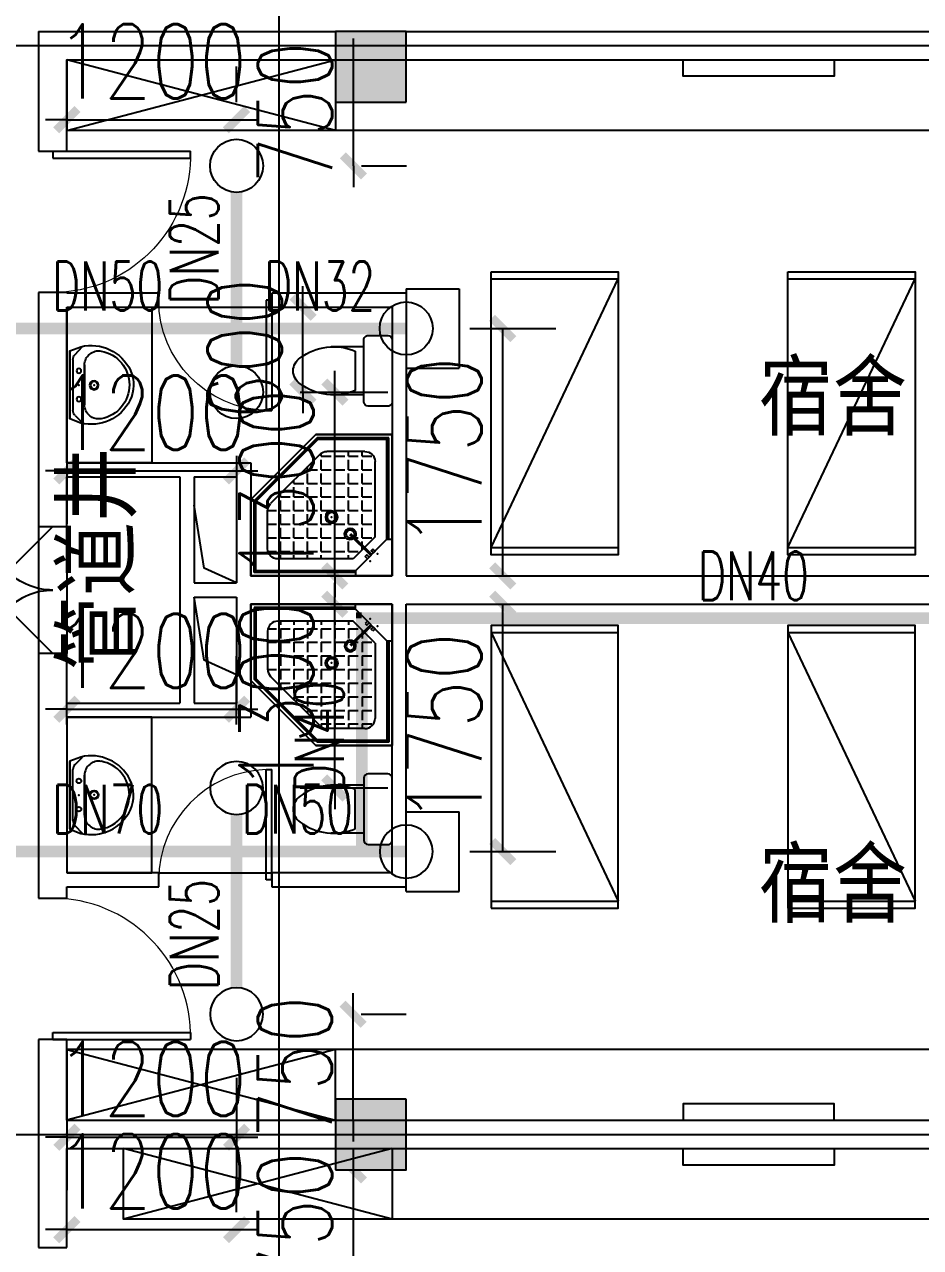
# Model space of a CAD drawing. Extents: x 0 to 2838408, y -923048 to 203859.
# Drawn here: x 2778163 to 2784500, y -629341 to -620691 of the extents above; entities that cross this region are included whole.
import ezdxf

# ---------------------------------------------------------------- set-up
doc = ezdxf.new("R2010")
doc.units = 0
doc.header["$LTSCALE"] = 1000
for name, color, linetype in [('A-Fixt', 81, 'Continuous'), ('CLAYER', 7, 'Continuous'), ('COLUMN', 9, 'Continuous'), ('DOOR_FIRE', 4, 'Continuous'), ('DOTE', 8, 'Continuous'), ('EQUIP_喷头', 7, 'Continuous'), ('PIPE-喷淋', 6, 'Continuous'), ('PUB_HATCH', 8, 'Continuous'), ('PUB_TEXT', 7, 'Continuous'), ('TEXT_喷淋', 7, 'Continuous'), ('TWT_DIM', 3, 'Continuous'), ('WALL', 9, 'Continuous'), ('WINDOW', 4, 'Continuous'), ('XREF', 8, 'Continuous'), ('洁具', 213, 'Continuous'), ('配景', 3, 'Continuous')]:
    doc.layers.add(name, color=color, linetype=linetype)
doc.styles.add('_TCH_DIM_T3', font='SIMPLEX', dxfattribs={"width": 0.75, "bigfont": 'HZTXT'})
doc.styles.add('_TWT_PIPEDN', font='SIMPLEX', dxfattribs={"width": 0.8, "height": 2.3, "bigfont": 'HZTXT'})
doc.styles.get("Standard").update_dxf_attribs({"font": 'geniso.shx', "bigfont": 'hztxt.shx'})
doc.dimstyles.new('_TWT_ARCH&&150', dxfattribs={"dimtxt": 525, "dimasz": 150, "dimexe": 375, "dimexo": 450, "dimgap": 150, "dimtad": 1, "dimdec": 0, "dimzin": 0, "dimdsep": 46, "dimtxsty": '_TCH_DIM_T3', "dimblk": 'ARCHTICK', "dimcen": 0.09, "dimclrt": 7, "dimazin": 2, "dimtfac": 1, "dimtdec": 0, "dimtix": 1, "dimtmove": 2, "dimatfit": 3, "dimfxl": 1, "dimtolj": 1, "dimtzin": 0, "dimarcsym": 0})

# ---------------------------------------------------------------- blocks, each defined once
blk = doc.blocks.new('1F平面-CAD导入_dwg_Drawing4_t3_dwg_$plan$00001613-474159-1F-927810-1F')
at = {"layer": '洁具'}
for p, q in [((-30, 250), (-170, 250)), ((-200, 169.7), (-430.4, 169.7)), ((-260.4, -139.7), (-260.4, 139.7)), ((-200, -169.7), (-200, -220)), ((-170, -250), (-30, -250))]:
    blk.add_line(p, q, dxfattribs=at)
for points in [[(-200, 220), (-200, 169.7), (-200, -169.7), (-430.4, -169.7)], [(0, -220), (0, 220)]]:
    blk.add_lwpolyline(points, dxfattribs=at)
for centre, radius, start, end in [((-170, 220), 30, 90, 180), ((-30, 220), 30, 0, 90), ((-589.6, 0), 109.8, 123.45086, 236.54914), ((-412.8, -227.4), 397.5, 67.45048, 126.63814), ((-412.8, 227.4), 397.5, 233.36186, 292.54952), ((-170, -220), 30, 180, 270), ((-30, -220), 30, 270, 0)]:
    blk.add_arc(centre, radius, start, end, dxfattribs=at)
blk = doc.blocks.new('$lvtry$00000169')
at = {"color": 0}
for p, q in [((258.9, -36), (258.9, 0)), ((258.9, -36), (36, -258.9)), ((258.9, -24), (976, -24)), ((258.9, -36), (964, -36)), ((964, -36), (976, -24)), ((964, -36), (964, -525.1)), ((976, -24), (976, -530.1)), ((276.1, -120), (120, -276.1)), ((143.9, -151), (290.7, -298.1)), ((151, -143.9), (297.8, -291)), ((269.6, -212.7), (269.6, -142.7)), ((276.1, -120), (808, -120)), ((365.9, -212.7), (365.9, -142.7)), ((462.1, -212.7), (462.1, -142.7)), ((558.4, -212.7), (558.4, -142.7)), ((654.6, -212.7), (654.6, -142.7)), ((750.9, -212.7), (750.9, -142.7)), ((847.1, -212.7), (847.1, -142.7)), ((36, -258.9), (0, -258.9)), ((24, -258.9), (24, -976)), ((36, -258.9), (36, -964)), ((173.4, -308.9), (173.4, -238.9)), ((183.4, -212.7), (205.5, -212.7)), ((219.6, -212.7), (243.4, -212.7)), ((269.6, -212.7), (339.6, -212.7)), ((269.6, -262.8), (269.6, -238.9)), ((365.9, -212.7), (435.9, -212.7)), ((365.9, -308.9), (365.9, -238.9)), ((462.1, -212.7), (532.1, -212.7)), ((462.1, -308.9), (462.1, -238.9)), ((558.4, -212.7), (628.4, -212.7)), ((558.4, -308.9), (558.4, -238.9)), ((654.6, -212.7), (724.6, -212.7)), ((654.6, -308.9), (654.6, -238.9)), ((750.9, -212.7), (820.9, -212.7)), ((750.9, -308.9), (750.9, -238.9)), ((847.1, -212.7), (880, -212.7)), ((847.1, -308.9), (847.1, -238.9)), ((880, -192), (880, -460.5)), ((120, -276.1), (120, -808)), ((120, -308.9), (147.1, -308.9)), ((173.4, -308.9), (243.4, -308.9)), ((173.4, -405.2), (173.4, -335.2)), ((269.6, -405.2), (269.6, -335.2)), ((334.3, -308.9), (339.6, -308.9)), ((365.9, -308.9), (435.9, -308.9)), ((365.9, -405.2), (365.9, -335.2)), ((462.1, -308.9), (532.1, -308.9)), ((462.1, -405.2), (462.1, -335.2)), ((558.4, -308.9), (628.4, -308.9)), ((558.4, -405.2), (558.4, -335.2)), ((654.6, -308.9), (724.6, -308.9)), ((654.6, -405.2), (654.6, -335.2)), ((750.9, -308.9), (820.9, -308.9)), ((750.9, -405.2), (750.9, -335.2)), ((847.1, -308.9), (880, -308.9)), ((847.1, -405.2), (847.1, -335.2)), ((120, -405.2), (147.1, -405.2)), ((173.4, -405.2), (243.4, -405.2)), ((173.4, -501.4), (173.4, -431.4)), ((269.6, -405.2), (339.6, -405.2)), ((269.6, -501.4), (269.6, -431.4)), ((365.9, -405.2), (378.6, -405.2)), ((365.9, -501.4), (365.9, -431.4)), ((462.1, -405.2), (532.1, -405.2)), ((462.1, -501.4), (462.1, -431.4)), ((558.4, -405.2), (628.4, -405.2)), ((558.4, -501.4), (558.4, -431.4)), ((654.6, -405.2), (724.6, -405.2)), ((654.6, -501.4), (654.6, -431.4)), ((750.9, -405.2), (820.9, -405.2)), ((750.9, -501.4), (750.9, -431.4)), ((847.1, -405.2), (880, -405.2)), ((847.1, -501.4), (847.1, -431.4)), ((120, -501.4), (147.1, -501.4)), ((173.4, -501.4), (243.4, -501.4)), ((269.6, -501.4), (339.6, -501.4)), ((365.9, -501.4), (435.9, -501.4)), ((462.1, -501.4), (532.1, -501.4)), ((858.9, -511.4), (511.4, -858.9)), ((558.4, -501.4), (628.4, -501.4)), ((654.6, -501.4), (724.6, -501.4)), ((750.9, -501.4), (820.9, -501.4)), ((847.1, -501.4), (867.2, -501.4)), ((120, -597.7), (147.1, -597.7)), ((173.4, -597.7), (173.4, -527.7)), ((173.4, -597.7), (243.4, -597.7)), ((269.6, -597.7), (269.6, -527.7)), ((269.6, -597.7), (339.6, -597.7)), ((365.9, -597.7), (365.9, -527.7)), ((365.9, -597.7), (435.9, -597.7)), ((462.1, -597.7), (462.1, -527.7)), ((462.1, -597.7), (532.1, -597.7)), ((964, -525.1), (525.1, -964)), ((976, -530.1), (530.1, -976)), ((558.4, -597.7), (558.4, -527.7)), ((558.4, -597.7), (628.4, -597.7)), ((654.6, -597.7), (654.6, -527.7)), ((654.6, -597.7), (724.6, -597.7)), ((750.9, -597.7), (750.9, -527.7)), ((750.9, -597.7), (772.6, -597.7)), ((964, -525.1), (976, -530.1)), ((173.4, -693.9), (173.4, -623.9)), ((269.6, -693.9), (269.6, -623.9)), ((365.9, -693.9), (365.9, -623.9)), ((462.1, -693.9), (462.1, -623.9)), ((558.4, -693.9), (558.4, -623.9)), ((654.6, -693.9), (654.6, -623.9)), ((120, -693.9), (147.1, -693.9)), ((173.4, -693.9), (243.4, -693.9)), ((173.4, -790.2), (173.4, -720.2)), ((269.6, -693.9), (339.6, -693.9)), ((269.6, -790.2), (269.6, -720.2)), ((365.9, -693.9), (435.9, -693.9)), ((365.9, -790.2), (365.9, -720.2)), ((462.1, -693.9), (532.1, -693.9)), ((462.1, -790.2), (462.1, -720.2)), ((558.4, -693.9), (628.4, -693.9)), ((558.4, -790.2), (558.4, -720.2)), ((654.6, -693.9), (676.4, -693.9)), ((120, -790.2), (147.1, -790.2)), ((173.4, -790.2), (243.4, -790.2)), ((173.4, -877.5), (173.4, -816.4)), ((269.6, -790.2), (339.6, -790.2)), ((269.6, -880), (269.6, -816.4)), ((365.9, -790.2), (435.9, -790.2)), ((365.9, -880), (365.9, -816.4)), ((462.1, -790.2), (532.1, -790.2)), ((462.1, -880), (462.1, -816.4)), ((558.4, -790.2), (580.1, -790.2)), ((192, -880), (460.5, -880)), ((36, -964), (24, -976)), ((24, -976), (530.1, -976)), ((36, -964), (525.1, -964)), ((525.1, -964), (530.1, -976))]:
    blk.add_line(p, q, dxfattribs=at)
blk.add_lwpolyline([(0, 0), (0, -1000), (540, -1000), (1000, -540), (1000, 0)], close=True)
for points in [[(0, 0), (0, -1000)], [(0, 0), (1000, 0)], [(1000, 0), (1000, -540)], [(136.1, -189.7), (147.9, -177.9), (132.5, -162.5), (120.7, -174.3)], [(189.7, -136.1), (177.9, -147.9), (162.5, -132.5), (174.3, -120.7)], [(1000, -540), (540, -1000)], [(0, -1000), (540, -1000)]]:
    blk.add_lwpolyline(points, close=True, dxfattribs=at)
for radius in [43.8, 31.1]:
    blk.add_circle((416.2, -427.6), radius, dxfattribs=at)
for centre, radius, start, end in [((808, -192), 72, 0, 90), ((296, -295.7), 40.6, 142.58296, 128.41974), ((296, -295.7), 28.6, 145.82801, 125.65986), ((808, -460.5), 72, 315, 0), ((192, -808), 72, 180, 270), ((460.5, -808), 72, 270, 315)]:
    blk.add_arc(centre, radius, start, end, dxfattribs=at)
for p in [(103.2, -155.8, 0), (156.1, -102.2, 0), (415.8, -428.1, 0)]:
    blk.add_point(p, dxfattribs=at)
blk = doc.blocks.new('$lvtry$00000178')
at = {"color": 0}
for p, q in [((-238.4, 0), (238.4, 0)), ((-214.1, -36.1), (-272.1, -90.6)), ((-179.8, -22.5), (180.1, -22.5)), ((215.7, -37.5), (268.3, -90.8)), ((-141.7, -105.2), (140.2, -105.2)), ((140.2, -105.2), (-141.7, -105.2))]:
    blk.add_line(p, q, dxfattribs=at)
blk.add_lwpolyline([(-103.6, -429.7, 0.224698), (110.4, -425.4, 0.348046), (268.9, -78.5), (239.5, 0), (-241.3, 0), (-270.7, -78.5, 0.356844)], format="xyb", close=True, dxfattribs=at)
for centre, radius in [((-100, -65), 16.3), ((100, -65), 16.3), ((1.4, -172.5), 31.6)]:
    blk.add_circle(centre, radius, dxfattribs=at)
at = {"color": 0, "lineweight": 13}
blk.add_circle((1.4, -172.5), 23, dxfattribs=at)
at = {"color": 0}
for centre, radius, start, end in [((-179.8, -72.5), 50, 90, 133.18096), ((180.1, -72.5), 50, 44.56072, 90), ((-141.7, -205.2), 100, 90, 190.56023), ((140.2, -205.2), 100, 349.43977, 90), ((-0.7, -179), 243.4, 190.56023, 349.43977)]:
    blk.add_arc(centre, radius, start, end, dxfattribs=at)
for p in [(0, -65), (1.4, -172.5)]:
    blk.add_point(p, dxfattribs=at)
blk = doc.blocks.new('A$C70365C93')
at = {"layer": '洁具'}
blk.add_lwpolyline([(-1900, 2300), (-1900, 1700), (-800, 1700), (-800, 2300)], close=True, dxfattribs=at)
blk.add_blockref('$lvtry$00000178', (-1350, 2280), dxfattribs=at)
at = {"layer": '洁具', "rotation": 180}
blk.add_blockref('$lvtry$00000169', (0, 0), dxfattribs=at)
at = {"layer": '洁具', "extrusion": (0, 0, -1), "xscale": -1, "zscale": -1, "rotation": 90}
blk.add_blockref('1F平面-CAD导入_dwg_Drawing4_t3_dwg_$plan$00001613-474159-1F-927810-1F', (1450, 0), dxfattribs=at)
blk = doc.blocks.new('单人床')
at = {"layer": 'A-Fixt'}
for p, q in [((47773.8, 13973.4), (48673.8, 13973.4)), ((47773.8, 12073.4), (48673.8, 13973.4)), ((47773.8, 12073.4), (48673.8, 12073.4))]:
    blk.add_line(p, q, dxfattribs=at)
blk.add_lwpolyline([(47773.8, 14023.4), (48673.8, 14023.4), (48673.8, 12023.4), (47773.8, 12023.4), (47773.8, 14023.4)], dxfattribs=at)
blk = doc.blocks.new('CH_AP01')
for p, q in [((-311.4, 16.6), (-275, 0)), ((-275, 0), (275, 0)), ((275, 0), (311.4, 16.6))]:
    blk.add_line(p, q)
for centre, radius, start, end in [((0, -578.9), 1212.6, 74.71041, 105.28959), ((-306.8, 555.3), 37.8, 100.18588, 202.83587), ((-1658.4, 201.9), 1359.7, 352.16586, 14.42826), ((-823.7, 250), 562.9, 335.50378, 31.09034), ((0, -578.9), 1172.6, 75.02868, 104.97132), ((0, -1278.1), 1856.9, 80.61099, 99.38901), ((-823.7, 250), 602.9, 335.50378, 30.26909), ((823.7, 250), 602.9, 149.73091, 204.49622), ((823.7, 250), 562.9, 148.90966, 204.49622), ((1658.4, 201.9), 1359.7, 165.57174, 187.83414), ((306.8, 555.3), 37.8, 337.16413, 79.81412), ((0, -578.9), 1092.6, 75.87672, 104.12328)]:
    blk.add_arc(centre, radius, start, end)
blk = doc.blocks.new('A$C61295E98')
at = {"color": 3}
for p, q in [((544, 597.9), (0, 597.9)), ((0, 597.9), (0, 0)), ((161.4, 597.9), (161.4, 0)), ((170.4, 0.2), (170.4, 597.6)), ((602.7, 572.2), (602.7, 25.6)), ((624, 517.9), (624, 80)), ((544, 0), (0, 0))]:
    blk.add_line(p, q, dxfattribs=at)
for points in [[(81.8, 540.3), (75.3, 540.3), (75.3, 576.8), (81.8, 576.8)], [(81.8, 453.1), (75.3, 453.1), (75.3, 489.6), (81.8, 489.6)], [(81.8, 352.9), (75.3, 352.9), (75.3, 389.4), (81.8, 389.4)]]:
    blk.add_lwpolyline(points, close=True, dxfattribs=at)
for centre in [(74, 250.1), (74, 164.2), (74, 70.5)]:
    blk.add_circle(centre, 15.7, dxfattribs=at)
for centre, start, end in [((544, 517.9), 360, 90), ((544, 80), 270, 0)]:
    blk.add_arc(centre, 80, start, end, dxfattribs=at)
blk = doc.blocks.new('宿舍')
at = {"layer": 'A-Fixt'}
for p, q in [((47853.8, 13801.7), (48353.8, 15701.7)), ((48353.8, 13801.7), (47853.8, 15701.7)), ((47853.8, 13801.7), (48353.8, 13801.7))]:
    blk.add_line(p, q, dxfattribs=at)
for points in [[(47853.8, 8601.7), (48353.8, 8601.7), (48353.8, 15701.7), (47853.8, 15701.7)], [(47853.8, 10676.1), (47970.5, 10676.1), (47970.5, 11742.6), (47853.8, 11742.6)]]:
    blk.add_lwpolyline(points, close=True, dxfattribs=at)
at = {"xscale": -1, "rotation": 90}
for p in [(63677.2, 60475.5), (63677.2, 58775.5)]:
    blk.add_blockref('单人床', p, dxfattribs=at)
at = {"layer": 'A-Fixt', "xscale": -1, "rotation": 180}
for p in [(50002, 9140.5), (51117.2, 9140.5)]:
    blk.add_blockref('CH_AP01', p, dxfattribs=at)
at = {"layer": '配景', "color": 252}
blk.add_blockref('A$C61295E98', (47853.8, 7096.6), dxfattribs=at)
blk = doc.blocks.new('宿舍一')
at = {"layer": 'A-Fixt'}
for p, q in [((48153.8, 16101.7), (48653.8, 16101.7)), ((48653.8, 14201.7), (48153.8, 16101.7)), ((48653.8, 16101.7), (48153.8, 14201.7)), ((48153.8, 14201.7), (48653.8, 14201.7))]:
    blk.add_line(p, q, dxfattribs=at)
for points in [[(48153.8, 8601.7), (48653.8, 8601.7), (48653.8, 16101.7), (48153.8, 16101.7)], [(48153.8, 10676.1), (48270.5, 10676.1), (48270.5, 11742.6), (48153.8, 11742.6)]]:
    blk.add_lwpolyline(points, close=True, dxfattribs=at)
at = {"xscale": -1, "rotation": 90}
for p in [(63677.2, 60875.5), (63677.2, 58775.5)]:
    blk.add_blockref('单人床', p, dxfattribs=at)
at = {"layer": 'A-Fixt', "xscale": -1, "rotation": 179.9999999998882}
for p in [(50002, 9140.5), (51117.2, 9140.5)]:
    blk.add_blockref('CH_AP01', p, dxfattribs=at)
at = {"layer": '配景', "color": 252, "rotation": 359.9999999998882}
blk.add_blockref('A$C61295E98', (48153.8, 7096.6), dxfattribs=at)
blk = doc.blocks.new('$DorLib2D$00000116')
at = {"color": 0}
for p, q in [((-0.5, 0), (-0.1464, 0.3536)), ((0.5, 0), (0.1464, 0.3536))]:
    blk.add_line(p, q, dxfattribs=at)
for centre, start, end in [((-0.5, 0), 0, 45), ((0.5, 0), 135, 180)]:
    blk.add_arc(centre, 0.5, start, end, dxfattribs=at)
blk = doc.blocks.new('$DorLib2D$00000001')
for p, q in [((0.45, 0.975), (0.5, 0.975)), ((0.45, 0), (0.45, 0.975)), ((0.5, 0), (0.5, 0.975)), ((0.5, 0), (0.45, 0))]:
    blk.add_line(p, q)
at = {"lineweight": 13}
blk.add_arc((0.475, 0), 0.975, 91.46928, 180, dxfattribs=at)
blk = doc.blocks.new('4F1')
at = {"layer": 'PUB_HATCH'}
for points in [[(2444816.7, -620741.3), (2444316.7, -620741.3), (2444316.7, -621241.3), (2444816.7, -621241.3)], [(2444816.7, -628291.3), (2444316.7, -628291.3), (2444316.7, -628791.3), (2444816.7, -628791.3)]]:
    blk.add_hatch(color=256, dxfattribs=at).paths.add_polyline_path(points)
for points in [[(2443616.7, -624641.3), (2443386.5, -624537.7), (2443316.7, -624091.3)], [(2443616.7, -625291.3), (2443386.5, -625187.7), (2443316.7, -624741.3)]]:
    blk.add_lwpolyline(points)
at = {"layer": 'COLUMN'}
for p, q in [((2444816.7, -620741.3), (2444316.7, -620741.3)), ((2444316.7, -620741.3), (2444316.7, -621241.3)), ((2444816.7, -621241.3), (2444816.7, -620741.3)), ((2444316.7, -621241.3), (2444816.7, -621241.3)), ((2444816.7, -628291.3), (2444316.7, -628291.3)), ((2444316.7, -628291.3), (2444316.7, -628791.3)), ((2444816.7, -628791.3), (2444816.7, -628291.3)), ((2444316.7, -628791.3), (2444816.7, -628791.3))]:
    blk.add_line(p, q, dxfattribs=at)
at = {"layer": 'DOOR_FIRE'}
for p, q in [((2442216.7, -624241.3), (2442216.7, -625141.3)), ((2442416.7, -624241.3), (2442416.7, -625141.3))]:
    blk.add_line(p, q, dxfattribs=at)
at = {"layer": 'DOTE'}
for p, q in [((2443916.7, -606941.3), (2443916.7, -690141.3)), ((2435862.3, -620841.3), (2453916.7, -620841.3)), ((2435862.3, -628541.3), (2453916.7, -628541.3))]:
    blk.add_line(p, q, dxfattribs=at)
at = {"layer": 'WALL'}
for p, q in [((2442216.7, -620741.3), (2442216.7, -621587)), ((2442216.7, -620741.3), (2444316.7, -620741.3)), ((2444816.7, -620741.3), (2449916.7, -620741.3)), ((2442416.7, -621587), (2442416.7, -620941.3)), ((2442416.7, -620941.3), (2444316.7, -620941.3)), ((2444816.7, -620941.3), (2449916.7, -620941.3)), ((2442216.7, -621587), (2442416.7, -621587)), ((2442416.7, -622587), (2442216.7, -622587)), ((2442216.7, -622587), (2442216.7, -622591.3)), ((2442216.7, -622591.3), (2442216.7, -623791.3)), ((2442416.7, -622591.3), (2442416.7, -622587)), ((2443066.7, -622591.3), (2442416.7, -622591.3)), ((2443066.7, -622691.3), (2443066.7, -622591.3)), ((2444816.7, -622591.3), (2443866.7, -622591.3)), ((2443866.7, -622591.3), (2443866.7, -622691.3)), ((2444816.7, -622591.3), (2444816.7, -624591.3)), ((2442416.7, -622691.3), (2442416.7, -623791.3)), ((2442416.7, -622691.3), (2443066.7, -622691.3)), ((2443866.7, -622691.3), (2444716.7, -622691.3)), ((2444716.7, -622691.3), (2444716.7, -624591.3)), ((2442216.7, -623791.3), (2442216.7, -624241.3)), ((2442416.7, -623791.3), (2443216.7, -623791.3)), ((2443216.7, -623791.3), (2443716.7, -623791.3)), ((2443716.7, -623791.3), (2443716.7, -624591.3)), ((2442416.7, -624241.3), (2442416.7, -623891.3)), ((2442416.7, -623891.3), (2443216.7, -623891.3)), ((2443216.7, -623891.3), (2443216.7, -624691.3)), ((2443316.7, -623891.3), (2443616.7, -623891.3)), ((2443316.7, -623891.3), (2443316.7, -624641.3)), ((2443616.7, -623891.3), (2443616.7, -624641.3)), ((2442216.7, -624241.3), (2442416.7, -624241.3)), ((2443716.7, -624591.3), (2444716.7, -624591.3)), ((2444816.7, -624591.3), (2450166.7, -624591.3)), ((2443216.7, -624691.3), (2443216.7, -625491.3)), ((2443316.7, -624641.3), (2443616.7, -624641.3)), ((2443316.7, -624741.3), (2443316.7, -625491.3)), ((2443316.7, -624741.3), (2443616.7, -624741.3)), ((2443616.7, -624741.3), (2443616.7, -625491.3)), ((2443716.7, -624791.3), (2443716.7, -625591.3)), ((2443716.7, -624791.3), (2444716.7, -624791.3)), ((2444716.7, -626691.3), (2444716.7, -624791.3)), ((2444816.7, -626791.3), (2444816.7, -624791.3)), ((2444816.7, -624791.3), (2450166.7, -624791.3)), ((2442416.7, -625141.3), (2442216.7, -625141.3)), ((2442216.7, -625141.3), (2442216.7, -625591.3)), ((2442416.7, -625491.3), (2442416.7, -625141.3)), ((2442416.7, -625491.3), (2443216.7, -625491.3)), ((2443316.7, -625491.3), (2443616.7, -625491.3)), ((2442216.7, -625591.3), (2442216.7, -626791.3)), ((2442416.7, -625591.3), (2442416.7, -626691.3)), ((2442416.7, -625591.3), (2443216.7, -625591.3)), ((2443216.7, -625591.3), (2443716.7, -625591.3)), ((2443066.7, -626691.3), (2442416.7, -626691.3)), ((2443066.7, -626791.3), (2443066.7, -626691.3)), ((2444716.7, -626691.3), (2443866.7, -626691.3)), ((2443866.7, -626691.3), (2443866.7, -626791.3)), ((2442216.7, -626791.3), (2442216.7, -626870.9)), ((2442416.7, -626791.3), (2443066.7, -626791.3)), ((2442416.7, -626870.9), (2442416.7, -626791.3)), ((2443866.7, -626791.3), (2444816.7, -626791.3)), ((2442216.7, -626870.9), (2442416.7, -626870.9)), ((2442416.7, -627870.9), (2442216.7, -627870.9)), ((2442216.7, -627870.9), (2442216.7, -628541.3)), ((2442416.7, -628441.3), (2442416.7, -627870.9)), ((2442416.7, -628441.3), (2444316.7, -628441.3)), ((2444816.7, -628441.3), (2449916.7, -628441.3)), ((2442216.7, -628541.3), (2442216.7, -629341.3)), ((2442416.7, -629341.3), (2442416.7, -628641.3)), ((2442416.7, -628641.3), (2444316.7, -628641.3)), ((2444816.7, -628641.3), (2449916.7, -628641.3)), ((2442216.7, -629341.3), (2442416.7, -629341.3))]:
    blk.add_line(p, q, dxfattribs=at)
at = {"layer": 'WINDOW'}
for p, q in [((2443066.7, -622691.3), (2443866.7, -622691.3)), ((2443066.7, -626691.3), (2443866.7, -626691.3))]:
    blk.add_line(p, q, dxfattribs=at)
at = {"xscale": -1, "rotation": 89.99999999992463}
for name, p in [('宿舍一', (2458518.4, -572787.5)), ('A$C70365C93', (2444716.7, -624591.3)), ('宿舍', (2458518.4, -580787.5))]:
    blk.add_blockref(name, p, dxfattribs=at)
for name, p, rotation in [('A$C70365C93', (2444716.7, -624791.3), 89.99999999999997), ('宿舍一', (2458518.4, -676595.1), 90.00000000002933)]:
    blk.add_blockref(name, p, dxfattribs=dict(rotation=rotation))
at = {"layer": 'DOOR_FIRE', "xscale": 900, "yscale": -900, "zscale": 200, "rotation": 269.9999999999926}
blk.add_blockref('$DorLib2D$00000116', (2442316.7, -624691.3), dxfattribs=at)
at = {"layer": 'WINDOW', "yscale": 1000, "rotation": 269.9999999999923}
for p, xscale, zscale in [((2442316.7, -622087), -1000, -1000), ((2442316.7, -627370.9), 1000, 1000)]:
    blk.add_blockref('$DorLib2D$00000001', p, dxfattribs=dict(at, xscale=xscale, zscale=zscale))
at = {"layer": 'WINDOW', "xscale": 800, "zscale": 800}
for p, yscale in [((2443466.7, -622641.3), -800), ((2443466.7, -626741.3), 800)]:
    blk.add_blockref('$DorLib2D$00000001', p, dxfattribs=dict(at, yscale=yscale))
at = {"layer": 'CLAYER'}
blk.add_text('管道井', height=525, rotation=90, dxfattribs=at).set_placement((2442903.7, -625258.9))
at = {"layer": 'PUB_TEXT'}
for p in [(2447308.9, -623599.3), (2447308.9, -627044.7)]:
    blk.add_text('宿舍', height=525, dxfattribs=at).set_placement(p)
blk = doc.blocks.new('_ArchTick')
at = {"color": 0, "linetype": 'ByBlock', "const_width": 0.4}
blk.add_lwpolyline([(-0.5, -0.5), (0.5, 0.5)], dxfattribs=at)
blk = doc.blocks.new('*D2826')
at = {"layer": 'Defpoints', "color": 0, "linetype": 'ByBlock', "transparency": 16777216}
for p in [(2780095.3, -628791.3), (2780488.7, -628791.3), (2780095.3, -629541.3)]:
    blk.add_point(p, dxfattribs=at)
at = {"layer": 'TWT_DIM', "color": 0, "linetype": 'ByBlock', "lineweight": -2, "transparency": 16777216}
for p, q in [((2780488.7, -628791.3), (2780488.7, -628641.3)), ((2780488.7, -629541.3), (2780488.7, -628791.3)), ((2780545.3, -628791.3), (2780863.7, -628791.3)), ((2780488.7, -629541.3), (2780488.7, -629691.3)), ((2780545.3, -629541.3), (2780863.7, -629541.3))]:
    blk.add_line(p, q, dxfattribs=at)
at = {"layer": 'TWT_DIM', "color": 0, "linetype": 'ByBlock', "lineweight": -2, "transparency": 16777216, "xscale": 150, "yscale": 150, "zscale": 150}
for p, rotation in [((2780488.7, -628791.3), 270), ((2780488.7, -629541.3), 90)]:
    blk.add_blockref('_ArchTick', p, dxfattribs=dict(at, rotation=rotation))
at = {"layer": 'TWT_DIM', "color": 7, "linetype": 'ByBlock', "transparency": 16777216, "insert": (2780076.2, -629166.3), "char_height": 525, "attachment_point": 5, "rotation": 90, "style": '_TCH_DIM_T3'}
blk.add_mtext('\\A1;750', dxfattribs=at)
blk = doc.blocks.new('*D2828')
at = {"layer": 'Defpoints', "color": 0, "linetype": 'ByBlock', "transparency": 16777216}
for p in [(2779662.5, -629214.9), (2778462.5, -629541.3), (2779662.5, -629541.3)]:
    blk.add_point(p, dxfattribs=at)
at = {"layer": 'TWT_DIM', "color": 0, "linetype": 'ByBlock', "lineweight": -2, "transparency": 16777216}
for p, q in [((2778462.5, -629091.3), (2778462.5, -628839.9)), ((2779662.5, -629091.3), (2779662.5, -628839.9)), ((2778462.5, -629214.9), (2778312.5, -629214.9)), ((2778462.5, -629214.9), (2779662.5, -629214.9)), ((2779662.5, -629214.9), (2779812.5, -629214.9))]:
    blk.add_line(p, q, dxfattribs=at)
at = {"layer": 'TWT_DIM', "color": 0, "linetype": 'ByBlock', "lineweight": -2, "transparency": 16777216, "xscale": 150, "yscale": 150, "zscale": 150}
blk.add_blockref('_ArchTick', (2778462.5, -629214.9), dxfattribs=at)
at = {"layer": 'TWT_DIM', "color": 0, "linetype": 'ByBlock', "lineweight": -2, "transparency": 16777216, "xscale": 150, "yscale": 150, "zscale": 150, "rotation": 180}
blk.add_blockref('_ArchTick', (2779662.5, -629214.9), dxfattribs=at)
at = {"layer": 'TWT_DIM', "color": 7, "linetype": 'ByBlock', "transparency": 16777216, "insert": (2779062.5, -628802.4), "char_height": 525, "attachment_point": 5, "style": '_TCH_DIM_T3'}
blk.add_mtext('\\A1;1200', dxfattribs=at)
blk = doc.blocks.new('*D2834')
at = {"layer": 'Defpoints', "color": 0, "linetype": 'ByBlock', "transparency": 16777216}
for p in [(2779662.5, -623291.3), (2780357.4, -623291.3), (2779662.5, -624591.3)]:
    blk.add_point(p, dxfattribs=at)
at = {"layer": 'TWT_DIM', "color": 0, "linetype": 'ByBlock', "lineweight": -2, "transparency": 16777216}
for p, q in [((2780357.4, -623291.3), (2780357.4, -623141.3)), ((2780112.5, -623291.3), (2780732.4, -623291.3)), ((2780357.4, -624591.3), (2780357.4, -623291.3)), ((2780112.5, -624591.3), (2780732.4, -624591.3)), ((2780357.4, -624591.3), (2780357.4, -624741.3))]:
    blk.add_line(p, q, dxfattribs=at)
at = {"layer": 'TWT_DIM', "color": 0, "linetype": 'ByBlock', "lineweight": -2, "transparency": 16777216, "xscale": 150, "yscale": 150, "zscale": 150}
for p, rotation in [((2780357.4, -623291.3), 270), ((2780357.4, -624591.3), 90)]:
    blk.add_blockref('_ArchTick', p, dxfattribs=dict(at, rotation=rotation))
at = {"layer": 'TWT_DIM', "color": 7, "linetype": 'ByBlock', "transparency": 16777216, "insert": (2779944.9, -623941.3), "char_height": 525, "attachment_point": 5, "rotation": 90, "style": '_TCH_DIM_T3'}
blk.add_mtext('\\A1;1300', dxfattribs=at)
blk = doc.blocks.new('*D2835')
at = {"layer": 'Defpoints', "color": 0, "linetype": 'ByBlock', "transparency": 16777216}
for p in [(2779662.5, -624791.3), (2780357.4, -624791.3), (2779662.5, -626091.3)]:
    blk.add_point(p, dxfattribs=at)
at = {"layer": 'TWT_DIM', "color": 0, "linetype": 'ByBlock', "lineweight": -2, "transparency": 16777216}
for p, q in [((2780357.4, -624791.3), (2780357.4, -624641.3)), ((2780112.5, -624791.3), (2780732.4, -624791.3)), ((2780357.4, -626091.3), (2780357.4, -624791.3)), ((2780112.5, -626091.3), (2780732.4, -626091.3)), ((2780357.4, -626091.3), (2780357.4, -626241.3))]:
    blk.add_line(p, q, dxfattribs=at)
at = {"layer": 'TWT_DIM', "color": 0, "linetype": 'ByBlock', "lineweight": -2, "transparency": 16777216, "xscale": 150, "yscale": 150, "zscale": 150}
for p, rotation in [((2780357.4, -624791.3), 270), ((2780357.4, -626091.3), 90)]:
    blk.add_blockref('_ArchTick', p, dxfattribs=dict(at, rotation=rotation))
at = {"layer": 'TWT_DIM', "color": 7, "linetype": 'ByBlock', "transparency": 16777216, "insert": (2779944.9, -625441.3), "char_height": 525, "attachment_point": 5, "rotation": 90, "style": '_TCH_DIM_T3'}
blk.add_mtext('\\A1;1300', dxfattribs=at)
blk = doc.blocks.new('*D3289')
at = {"layer": 'Defpoints', "color": 0, "linetype": 'ByBlock', "transparency": 16777216}
for p in [(2780862.5, -624791.3), (2781544.9, -624791.3), (2780862.5, -626541.3)]:
    blk.add_point(p, dxfattribs=at)
at = {"layer": 'TWT_DIM', "color": 0, "linetype": 'ByBlock', "lineweight": -2, "transparency": 16777216}
for p, q in [((2781312.5, -624791.3), (2781919.9, -624791.3)), ((2781544.9, -626541.3), (2781544.9, -624791.3)), ((2781312.5, -626541.3), (2781919.9, -626541.3))]:
    blk.add_line(p, q, dxfattribs=at)
at = {"layer": 'TWT_DIM', "color": 0, "linetype": 'ByBlock', "lineweight": -2, "transparency": 16777216, "xscale": 150, "yscale": 150, "zscale": 150}
for p, rotation in [((2781544.9, -624791.3), 90), ((2781544.9, -626541.3), 270)]:
    blk.add_blockref('_ArchTick', p, dxfattribs=dict(at, rotation=rotation))
at = {"layer": 'TWT_DIM', "color": 7, "linetype": 'ByBlock', "transparency": 16777216, "insert": (2781132.4, -625666.3), "char_height": 525, "attachment_point": 5, "rotation": 90, "style": '_TCH_DIM_T3'}
blk.add_mtext('\\A1;1750', dxfattribs=at)
blk = doc.blocks.new('*D3290')
at = {"layer": 'Defpoints', "color": 0, "linetype": 'ByBlock', "transparency": 16777216}
for p in [(2780093.7, -627691.3), (2780487, -627691.3), (2780093.7, -628441.3)]:
    blk.add_point(p, dxfattribs=at)
at = {"layer": 'TWT_DIM', "color": 0, "linetype": 'ByBlock', "lineweight": -2, "transparency": 16777216}
for p, q in [((2780487, -627691.3), (2780487, -627541.3)), ((2780487, -628441.3), (2780487, -627691.3)), ((2780543.7, -627691.3), (2780862, -627691.3)), ((2780487, -628441.3), (2780487, -628591.3)), ((2780543.7, -628441.3), (2780862, -628441.3))]:
    blk.add_line(p, q, dxfattribs=at)
at = {"layer": 'TWT_DIM', "color": 0, "linetype": 'ByBlock', "lineweight": -2, "transparency": 16777216, "xscale": 150, "yscale": 150, "zscale": 150}
for p, rotation in [((2780487, -627691.3), 270), ((2780487, -628441.3), 90)]:
    blk.add_blockref('_ArchTick', p, dxfattribs=dict(at, rotation=rotation))
at = {"layer": 'TWT_DIM', "color": 7, "linetype": 'ByBlock', "transparency": 16777216, "insert": (2780074.5, -628066.3), "char_height": 525, "attachment_point": 5, "rotation": 90, "style": '_TCH_DIM_T3'}
blk.add_mtext('\\A1;750', dxfattribs=at)
blk = doc.blocks.new('*D3291')
at = {"layer": 'Defpoints', "color": 0, "linetype": 'ByBlock', "transparency": 16777216}
for p in [(2779662.5, -625533.6), (2778462.5, -626091.3), (2779662.5, -626091.3)]:
    blk.add_point(p, dxfattribs=at)
at = {"layer": 'TWT_DIM', "color": 0, "linetype": 'ByBlock', "lineweight": -2, "transparency": 16777216}
for p, q in [((2778462.5, -625641.3), (2778462.5, -625158.6)), ((2779662.5, -625641.3), (2779662.5, -625158.6)), ((2778462.5, -625533.6), (2778312.5, -625533.6)), ((2778462.5, -625533.6), (2779662.5, -625533.6)), ((2779662.5, -625533.6), (2779812.5, -625533.6))]:
    blk.add_line(p, q, dxfattribs=at)
at = {"layer": 'TWT_DIM', "color": 0, "linetype": 'ByBlock', "lineweight": -2, "transparency": 16777216, "xscale": 150, "yscale": 150, "zscale": 150}
blk.add_blockref('_ArchTick', (2778462.5, -625533.6), dxfattribs=at)
at = {"layer": 'TWT_DIM', "color": 0, "linetype": 'ByBlock', "lineweight": -2, "transparency": 16777216, "xscale": 150, "yscale": 150, "zscale": 150, "rotation": 180}
blk.add_blockref('_ArchTick', (2779662.5, -625533.6), dxfattribs=at)
at = {"layer": 'TWT_DIM', "color": 7, "linetype": 'ByBlock', "transparency": 16777216, "insert": (2779062.5, -625121.1), "char_height": 525, "attachment_point": 5, "style": '_TCH_DIM_T3'}
blk.add_mtext('\\A1;1200', dxfattribs=at)
blk = doc.blocks.new('*D3292')
at = {"layer": 'Defpoints', "color": 0, "linetype": 'ByBlock', "transparency": 16777216}
for p in [(2778462.5, -627691.3), (2779662.5, -627691.3), (2779662.5, -628560.6)]:
    blk.add_point(p, dxfattribs=at)
at = {"layer": 'TWT_DIM', "color": 0, "linetype": 'ByBlock', "lineweight": -2, "transparency": 16777216}
for p, q in [((2778462.5, -628141.3), (2778462.5, -628935.6)), ((2779662.5, -628141.3), (2779662.5, -628935.6)), ((2778462.5, -628560.6), (2778312.5, -628560.6)), ((2778462.5, -628560.6), (2779662.5, -628560.6)), ((2779662.5, -628560.6), (2779812.5, -628560.6))]:
    blk.add_line(p, q, dxfattribs=at)
at = {"layer": 'TWT_DIM', "color": 0, "linetype": 'ByBlock', "lineweight": -2, "transparency": 16777216, "xscale": 150, "yscale": 150, "zscale": 150}
blk.add_blockref('_ArchTick', (2778462.5, -628560.6), dxfattribs=at)
at = {"layer": 'TWT_DIM', "color": 0, "linetype": 'ByBlock', "lineweight": -2, "transparency": 16777216, "xscale": 150, "yscale": 150, "zscale": 150, "rotation": 180}
blk.add_blockref('_ArchTick', (2779662.5, -628560.6), dxfattribs=at)
at = {"layer": 'TWT_DIM', "color": 7, "linetype": 'ByBlock', "transparency": 16777216, "insert": (2779062.5, -628148.1), "char_height": 525, "attachment_point": 5, "style": '_TCH_DIM_T3'}
blk.add_mtext('\\A1;1200', dxfattribs=at)
blk = doc.blocks.new('*D3293')
at = {"layer": 'Defpoints', "color": 0, "linetype": 'ByBlock', "transparency": 16777216}
for p in [(2780862.5, -622841.3), (2781544.9, -622841.3), (2780862.5, -624591.3)]:
    blk.add_point(p, dxfattribs=at)
at = {"layer": 'TWT_DIM', "color": 0, "linetype": 'ByBlock', "lineweight": -2, "transparency": 16777216}
for p, q in [((2781312.5, -622841.3), (2781919.9, -622841.3)), ((2781544.9, -624591.3), (2781544.9, -622841.3)), ((2781312.5, -624591.3), (2781919.9, -624591.3))]:
    blk.add_line(p, q, dxfattribs=at)
at = {"layer": 'TWT_DIM', "color": 0, "linetype": 'ByBlock', "lineweight": -2, "transparency": 16777216, "xscale": 150, "yscale": 150, "zscale": 150}
for p, rotation in [((2781544.9, -622841.3), 90), ((2781544.9, -624591.3), 270)]:
    blk.add_blockref('_ArchTick', p, dxfattribs=dict(at, rotation=rotation))
at = {"layer": 'TWT_DIM', "color": 7, "linetype": 'ByBlock', "transparency": 16777216, "insert": (2781132.4, -623716.3), "char_height": 525, "attachment_point": 5, "rotation": 90, "style": '_TCH_DIM_T3'}
blk.add_mtext('\\A1;1750', dxfattribs=at)
blk = doc.blocks.new('*D3294')
at = {"layer": 'Defpoints', "color": 0, "linetype": 'ByBlock', "transparency": 16777216}
for p in [(2780095.3, -620941.3), (2780488.7, -620941.3), (2780095.3, -621691.3)]:
    blk.add_point(p, dxfattribs=at)
at = {"layer": 'TWT_DIM', "color": 0, "linetype": 'ByBlock', "lineweight": -2, "transparency": 16777216}
for p, q in [((2780488.7, -620941.3), (2780488.7, -620791.3)), ((2780488.7, -621691.3), (2780488.7, -620941.3)), ((2780545.3, -620941.3), (2780863.7, -620941.3)), ((2780488.7, -621691.3), (2780488.7, -621841.3)), ((2780545.3, -621691.3), (2780863.7, -621691.3))]:
    blk.add_line(p, q, dxfattribs=at)
at = {"layer": 'TWT_DIM', "color": 0, "linetype": 'ByBlock', "lineweight": -2, "transparency": 16777216, "xscale": 150, "yscale": 150, "zscale": 150}
for p, rotation in [((2780488.7, -620941.3), 270), ((2780488.7, -621691.3), 90)]:
    blk.add_blockref('_ArchTick', p, dxfattribs=dict(at, rotation=rotation))
at = {"layer": 'TWT_DIM', "color": 7, "linetype": 'ByBlock', "transparency": 16777216, "insert": (2780076.2, -621316.3), "char_height": 525, "attachment_point": 5, "rotation": 90, "style": '_TCH_DIM_T3'}
blk.add_mtext('\\A1;750', dxfattribs=at)
blk = doc.blocks.new('*D3295')
at = {"layer": 'Defpoints', "color": 0, "linetype": 'ByBlock', "transparency": 16777216}
for p in [(2779662.5, -622691.3), (2780132.3, -622691.3), (2779662.5, -623291.3)]:
    blk.add_point(p, dxfattribs=at)
at = {"layer": 'TWT_DIM', "color": 0, "linetype": 'ByBlock', "lineweight": -2, "transparency": 16777216}
for p, q in [((2780132.3, -622691.3), (2780132.3, -622541.3)), ((2780112.5, -622691.3), (2780507.3, -622691.3)), ((2780132.3, -623291.3), (2780132.3, -622691.3)), ((2780112.5, -623291.3), (2780507.3, -623291.3)), ((2780132.3, -623291.3), (2780132.3, -623441.3))]:
    blk.add_line(p, q, dxfattribs=at)
at = {"layer": 'TWT_DIM', "color": 0, "linetype": 'ByBlock', "lineweight": -2, "transparency": 16777216, "xscale": 150, "yscale": 150, "zscale": 150}
for p, rotation in [((2780132.3, -622691.3), 270), ((2780132.3, -623291.3), 90)]:
    blk.add_blockref('_ArchTick', p, dxfattribs=dict(at, rotation=rotation))
at = {"layer": 'TWT_DIM', "color": 7, "linetype": 'ByBlock', "transparency": 16777216, "insert": (2779719.8, -622991.3), "char_height": 525, "attachment_point": 5, "rotation": 90, "style": '_TCH_DIM_T3'}
blk.add_mtext('\\A1;600', dxfattribs=at)
blk = doc.blocks.new('*D3296')
at = {"layer": 'Defpoints', "color": 0, "linetype": 'ByBlock', "transparency": 16777216}
for p in [(2778462.5, -623291.3), (2779662.5, -623291.3), (2779662.5, -623849)]:
    blk.add_point(p, dxfattribs=at)
at = {"layer": 'TWT_DIM', "color": 0, "linetype": 'ByBlock', "lineweight": -2, "transparency": 16777216}
for p, q in [((2778462.5, -623741.3), (2778462.5, -624224)), ((2779662.5, -623741.3), (2779662.5, -624224)), ((2778462.5, -623849), (2778312.5, -623849)), ((2778462.5, -623849), (2779662.5, -623849)), ((2779662.5, -623849), (2779812.5, -623849))]:
    blk.add_line(p, q, dxfattribs=at)
at = {"layer": 'TWT_DIM', "color": 0, "linetype": 'ByBlock', "lineweight": -2, "transparency": 16777216, "xscale": 150, "yscale": 150, "zscale": 150}
blk.add_blockref('_ArchTick', (2778462.5, -623849), dxfattribs=at)
at = {"layer": 'TWT_DIM', "color": 0, "linetype": 'ByBlock', "lineweight": -2, "transparency": 16777216, "xscale": 150, "yscale": 150, "zscale": 150, "rotation": 180}
blk.add_blockref('_ArchTick', (2779662.5, -623849), dxfattribs=at)
at = {"layer": 'TWT_DIM', "color": 7, "linetype": 'ByBlock', "transparency": 16777216, "insert": (2779062.5, -623436.5), "char_height": 525, "attachment_point": 5, "style": '_TCH_DIM_T3'}
blk.add_mtext('\\A1;1200', dxfattribs=at)
blk = doc.blocks.new('*D3297')
at = {"layer": 'Defpoints', "color": 0, "linetype": 'ByBlock', "transparency": 16777216}
for p in [(2779662.5, -621364.9), (2778462.5, -621691.3), (2779662.5, -621691.3)]:
    blk.add_point(p, dxfattribs=at)
at = {"layer": 'TWT_DIM', "color": 0, "linetype": 'ByBlock', "lineweight": -2, "transparency": 16777216}
for p, q in [((2778462.5, -621241.3), (2778462.5, -620989.9)), ((2779662.5, -621241.3), (2779662.5, -620989.9)), ((2778462.5, -621364.9), (2778312.5, -621364.9)), ((2778462.5, -621364.9), (2779662.5, -621364.9)), ((2779662.5, -621364.9), (2779812.5, -621364.9))]:
    blk.add_line(p, q, dxfattribs=at)
at = {"layer": 'TWT_DIM', "color": 0, "linetype": 'ByBlock', "lineweight": -2, "transparency": 16777216, "xscale": 150, "yscale": 150, "zscale": 150}
blk.add_blockref('_ArchTick', (2778462.5, -621364.9), dxfattribs=at)
at = {"layer": 'TWT_DIM', "color": 0, "linetype": 'ByBlock', "lineweight": -2, "transparency": 16777216, "xscale": 150, "yscale": 150, "zscale": 150, "rotation": 180}
blk.add_blockref('_ArchTick', (2779662.5, -621364.9), dxfattribs=at)
at = {"layer": 'TWT_DIM', "color": 7, "linetype": 'ByBlock', "transparency": 16777216, "insert": (2779062.5, -620952.4), "char_height": 525, "attachment_point": 5, "style": '_TCH_DIM_T3'}
blk.add_mtext('\\A1;1200', dxfattribs=at)
blk = doc.blocks.new('$TwtSys$00000125')
blk.add_circle((0, 0, 0), 1)
blk = doc.blocks.new('$TwtSys$00000131')
for p, q in [((-1.5, 0), (-1.5, 2)), ((-1.5, 2), (1.5, 2)), ((1.5, 0, 0), (1.5, 2, 0)), ((-1.5, 0), (-1, 0)), ((1, 0, 0), (1.5, 0, 0))]:
    blk.add_line(p, q)
blk.add_circle((0, 0), 1)

msp = doc.modelspace()

# ---------------------------------------------------------------- hatches: boundary and pattern name
at = {"layer": 'PIPE-喷淋', "linetype": 'ByBlock'}
for points in [[(2780548.2, -624891.3), (2780507, -624891.3), (2780507, -624850)], [(2780548.2, -624891.3), (2780548.2, -624850), (2780507, -624850)]]:
    msp.add_hatch(color=256, dxfattribs=at).paths.add_polyline_path(points)

# ---------------------------------------------------------------- linework, layer by layer
at = {"layer": 'PIPE-喷淋', "linetype": 'ByBlock', "ltscale": 1.5, "const_width": 82.5}
for points in [[(2779662.5, -621878.8), (2779662.5, -622841.3)], [(2779662.5, -622841.3), (2777862.5, -622841.3)], [(2780862.5, -622841.3), (2779662.5, -622841.3)], [(2779662.5, -622841.3), (2779662.5, -623103.8)], [(2780548.2, -626541.3), (2780548.2, -624891.3)], [(2780548.2, -624891.3), (2786112.5, -624891.3)], [(2779662.5, -626278.8), (2779662.5, -626541.3)], [(2779662.5, -626541.3), (2777862.5, -626541.3)], [(2779662.5, -626541.3), (2779662.5, -627503.8)], [(2780548.2, -626541.3), (2779662.5, -626541.3)], [(2780862.5, -626541.3), (2780548.2, -626541.3)]]:
    msp.add_lwpolyline(points, dxfattribs=at)

# ---------------------------------------------------------------- block references
at = {"layer": 'EQUIP_喷头', "linetype": 'ByBlock', "xscale": 187.5, "zscale": 187.5}
for name, p, yscale, rotation in [('$TwtSys$00000125', (2779662.5, -621691.3), 187.5, 270), ('$TwtSys$00000131', (2780862.5, -622841.3), 187.5, 270), ('$TwtSys$00000125', (2779662.5, -623291.3), 187.5, 270), ('$TwtSys$00000125', (2779662.5, -626091.3), -187.5, 89.99999999999999), ('$TwtSys$00000131', (2780862.5, -626541.3), -187.5, 89.99999999999999), ('$TwtSys$00000125', (2779662.5, -627691.3), -187.5, 89.99999999999999)]:
    msp.add_blockref(name, p, dxfattribs=dict(at, yscale=yscale, rotation=rotation))
at = {"layer": 'XREF'}
msp.add_blockref('4F1', (336045.8, 0), dxfattribs=at)

# ---------------------------------------------------------------- texts
at = {"layer": 'TEXT_喷淋', "color": 251, "linetype": 'ByBlock', "style": '_TWT_PIPEDN', "width": 0.64}
for s, rotation, p in [('DN25', 90, (2779535, -622671.1)), ('DN40', 90, (2780420.7, -626121.1)), ('DN50', 360, (2779700.6, -626413.8)), ('DN25', 90, (2779535, -627521.1))]:
    msp.add_text(s, height=345, rotation=rotation, dxfattribs=at).set_placement(p)
for s, p in [('DN50', (2778357.7, -622713.8)), ('DN32', (2779857.7, -622713.8)), ('DN40', (2782925.6, -624763.8))]:
    msp.add_text(s, height=345, dxfattribs=at).set_placement(p)
at = {"layer": 'TEXT_喷淋', "linetype": 'ByBlock', "style": '_TWT_PIPEDN', "width": 0.64}
msp.add_text('DN70', height=345, rotation=360, dxfattribs=at).set_placement((2778357.7, -626413.8))

# ---------------------------------------------------------------- dimensions: what is measured, and where the dimension line sits
at = {"layer": 'TWT_DIM', "linetype": 'ByBlock'}
for p1, p2, distance, picture, middle in [((2778462.5, -621691.3), (2779662.5, -621691.3), 326.4, '*D3297', (2779062.5, -620952.4)), ((2780095.3, -621691.3), (2780095.3, -620941.3), -393.4, '*D3294', (2780076.2, -621316.3)), ((2779662.5, -623291.3), (2779662.5, -622691.3), -469.7, '*D3295', (2779719.8, -622991.3)), ((2780862.5, -624591.3), (2780862.5, -622841.3), -682.4, '*D3293', (2781132.4, -623716.3)), ((2778462.5, -623291.3), (2779662.5, -623291.3), -557.7, '*D3296', (2779062.5, -623436.5)), ((2779662.5, -624591.3), (2779662.5, -623291.3), -694.8, '*D2834', (2779944.9, -623941.3)), ((2779662.5, -626091.3), (2779662.5, -624791.3), -694.8, '*D2835', (2779944.9, -625441.3)), ((2778462.5, -626091.3), (2779662.5, -626091.3), 557.7, '*D3291', (2779062.5, -625121.1)), ((2780862.5, -626541.3), (2780862.5, -624791.3), -682.4, '*D3289', (2781132.4, -625666.3)), ((2780093.7, -628441.3), (2780093.7, -627691.3), -393.4, '*D3290', (2780074.5, -628066.3)), ((2778462.5, -627691.3), (2779662.5, -627691.3), -869.3, '*D3292', (2779062.5, -628148.1)), ((2778462.5, -629541.3), (2779662.5, -629541.3), 326.4, '*D2828', (2779062.5, -628802.4)), ((2780095.3, -629541.3), (2780095.3, -628791.3), -393.4, '*D2826', (2780076.2, -629166.3))]:
    dim = msp.add_aligned_dim(p1=p1, p2=p2, distance=distance, dimstyle='_TWT_ARCH&&150', dxfattribs=at)
    dim.commit()
    dim.dimension.update_dxf_attribs({"geometry": picture, "text_midpoint": middle})

doc.saveas('drawing.dxf')
